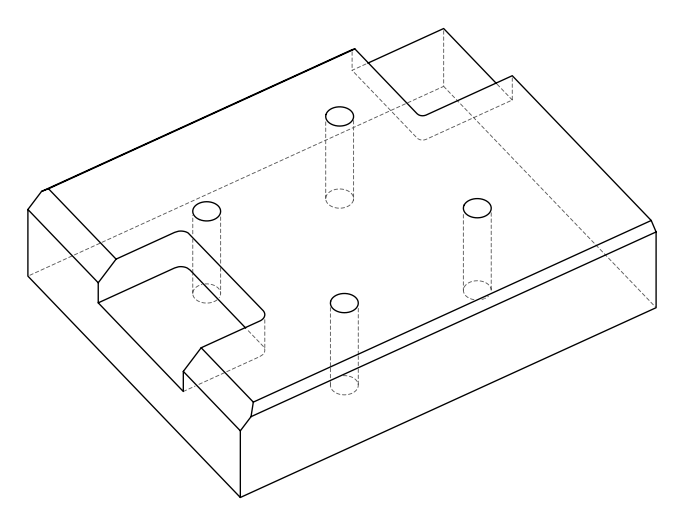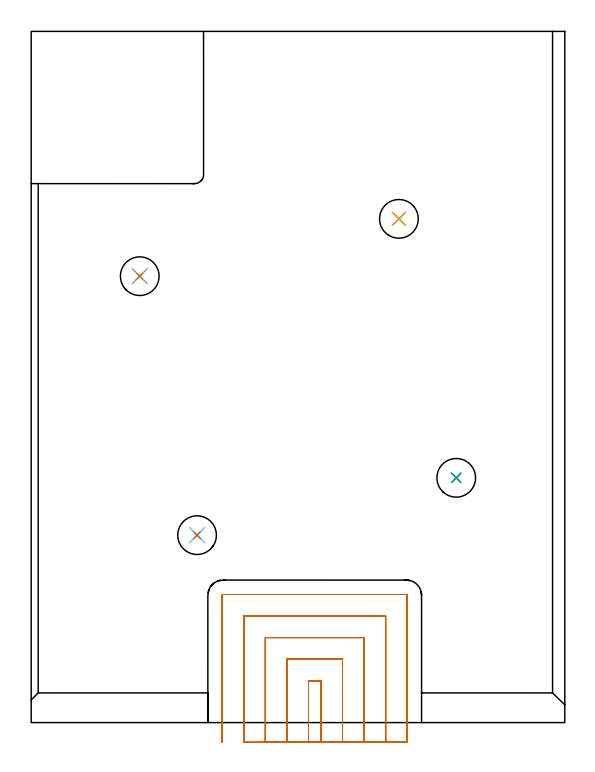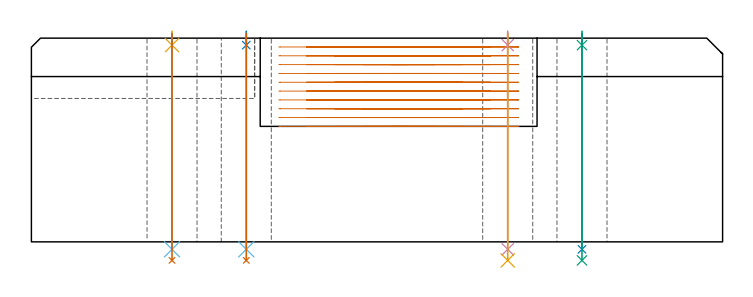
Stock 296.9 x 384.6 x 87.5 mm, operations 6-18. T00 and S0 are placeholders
(PLAN: 18 operations, 11 tool changes, 97.4 min)
(1 AREA_MILL | FG_CHAMFER_SURFACE | UGT0205_001 | 5.02 min | 14395 mm3)
(2 AREA_MILL_1 | FG_CHAMFER_SURFACE_1 | UGT0205_001 | 9.1 min | 8769 mm3)
(3 AREA_MILL_2 | FG_CHAMFER_SURFACE_2 | UGT0205_001 | 4.73 min | 2190 mm3)
(4 AREA_MILL_3 | FG_CHAMFER_SURFACE_3 | UGT0205_001 | 4.08 min | 11655 mm3)
(5 MILL_CORNER_NOTCH_RECTANGULAR | CORNER_NOTCH_RECTANGULAR | NXT0201_009 | Follow Part, ap 2, ae 75% | 44.61 min | 210245 mm3)
(6 MILL_SLOT | SLOT_PARTIAL_RECTANGULAR | NXT0201_012 | Follow Part, ap 4, ae 75% | 26.58 min | 354189 mm3)
(7 SPOT_DRILL | STEP1HOLE | NXT0321_9005460120000 | 0.05 min | 179 mm3)
(8 SPOT_DRILL_1 | STEP1HOLE_1 | NXT0321_9005460120000 | 0.05 min | 189 mm3)
(9 SPOT_DRILL_2 | STEP1HOLE_2 | NXT0321_9005460120000 | 0.05 min | 178 mm3)
(10 SPOT_DRILL_3 | STEP1HOLE_3 | NXT0321_9005460120000 | 0.05 min | 159 mm3)
(11 DRILL_THROUGH_HOLE_INTO_CENTER | STEP1HOLE | NXT0301_065 | 0.37 min | 5916 mm3)
(12 DRILL_TO_ENLARGE_THROUGH_HOLE | STEP1HOLE | UGT0301_052 | 0.39 min | 25629 mm3)
(13 DRILL_THROUGH_HOLE_INTO_CENTER_1 | STEP1HOLE_1 | NXT0301_065 | 0.37 min | 5927 mm3)
(14 DRILL_TO_ENLARGE_THROUGH_HOLE_1 | STEP1HOLE_1 | UGT0301_052 | 0.39 min | 25640 mm3)
(15 DRILL_THROUGH_HOLE_INTO_CENTER_2 | STEP1HOLE_2 | NXT0301_065 | 0.37 min | 5914 mm3)
(16 DRILL_TO_ENLARGE_THROUGH_HOLE_2 | STEP1HOLE_2 | UGT0301_052 | 0.39 min | 25642 mm3)
(17 DRILL_THROUGH_HOLE_INTO_CENTER_3 | STEP1HOLE_3 | NXT0301_065 | 0.37 min | 5866 mm3)
(18 DRILL_TO_ENLARGE_THROUGH_HOLE_3 | STEP1HOLE_3 | UGT0301_052 | 0.39 min | 25649 mm3)
(TOOL UGT0205_001 | Chamfer Mill 20 x 3 x 45 deg. | D20 FL50 Z2)
(TOOL NXT0201_009 | ENDMILL 8mm [2P460-0800-NA 1630] | D8 FL26 Z6)
(TOOL NXT0201_012 | ENDMILL 16mm [2P460-1600-NA 1630] | D16 FL38 Z6)
(TOOL NXT0321_9005460120000 | NC Spot Drill, 142deg, 12mm, Carbide, Uncoated | D12 PA142 FL30 Z2)
(TOOL NXT0301_065 | Carbide Drill 9.4mm [860.1-0940-075A1-MM 2214] | D9.4 PA140 FL98 Z2)
(TOOL UGT0301_052 | Twist Drill 21.5 mm | D21.5 PA118 FL150 Z2)
(OP 6 MILL_SLOT)
G17 G21 G94 G90
T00 M6
G54
G17 G0 G90 X161.217 Y-11. S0 M3
G43 Z97.5 H1
Z83.71
G94 G1 X161.201 Y-8. F250.
X161.2 Y-7.746 F500.
Y23.3
X154.3
Y-7.746
X154.299 Y-8.
X154.283 Y-11. F250.
X173.222
X173.201 Y-8.
X173.2 Y-7.746 F500.
Y35.3
X142.3
Y-7.746
G2 X142.299 Y-8. R36.
G1 X142.278 Y-11. F250.
X185.233
X185.201 Y-8.
G2 X185.2 Y-7.746 R24. F500.
G1 Y47.3
X130.3
Y-7.746
G2 X130.299 Y-8. R24.
G1 X130.267 Y-11. F250.
X197.266 Y-10.999
X197.203 Y-8.
G2 X197.2 Y-7.746 R12. F500.
G1 Y59.3
X118.3
Y-7.746
G2 X118.297 Y-8. R12.
G1 X118.234 Y-10.999 F250.
X209.2 Y-10.746
Y-7.746
Y70.8 F500.
G3 X208.7 Y71.3 R0.5
G1 X106.8
G3 X106.3 Y70.8 R0.5
G1 Y-7.746
Y-10.746 F250.
G0 X161.216 Y-11. Z79.92
G1 X161.201 Y-8.
X161.2 Y-7.755 F500.
Y23.3
X154.3
Y-7.755
X154.299 Y-8.
X154.284 Y-11. F250.
X173.221
X173.201 Y-8.
X173.2 Y-7.755 F500.
Y35.3
X142.3
Y-7.755
X142.299 Y-8.
X142.279 Y-11. F250.
X185.232
X185.201 Y-8.
G2 X185.2 Y-7.755 R24. F500.
G1 Y47.3
X130.3
Y-7.755
G2 X130.299 Y-8. R24.
G1 X130.268 Y-11. F250.
X197.264 Y-10.999
X197.203 Y-8.
G2 X197.2 Y-7.755 R12. F500.
G1 Y59.3
X118.3
Y-7.755
G2 X118.298 Y-8. R12.
G1 X118.236 Y-10.999 F250.
X209.2 Y-10.755
Y-7.755
Y70.8 F500.
G3 X208.7 Y71.3 R0.5
G1 X106.8
G3 X106.3 Y70.8 R0.5
G1 Y-7.755
Y-10.755 F250.
G0 X161.2 Y-11. Z76.13
G1 Y-8.
Y23.3 F500.
X154.3
Y-8.
Y-11. F250.
X173.2
Y-8.
Y35.3 F500.
X142.3
Y-8.
Y-11. F250.
X185.2
Y-8.
Y47.3 F500.
X130.3
Y-8.
Y-11. F250.
X197.2
Y-8.
Y59.3 F500.
X118.3
Y-8.
Y-11. F250.
X209.2
Y-8.
Y70.8 F500.
G3 X208.7 Y71.3 R0.5
G1 X106.8
G3 X106.3 Y70.8 R0.5
G1 Y-8.
Y-11. F250.
G0 X161.2 Z72.34
G1 Y-8.
Y23.3 F500.
X154.3
Y-8.
Y-11. F250.
X173.2
Y-8.
Y35.3 F500.
X142.3
Y-8.
Y-11. F250.
X185.2
Y-8.
Y47.3 F500.
X130.3
Y-8.
Y-11. F250.
X197.2
Y-8.
Y59.3 F500.
X118.3
Y-8.
Y-11. F250.
X209.2
Y-8.
Y70.8 F500.
G3 X208.7 Y71.3 R0.5
G1 X106.8
G3 X106.3 Y70.8 R0.5
G1 Y-8.
Y-11. F250.
G0 X161.2 Z68.55
G1 Y-8.
Y23.3 F500.
X154.3
Y-8.
Y-11. F250.
X173.2
Y-8.
Y35.3 F500.
X142.3
Y-8.
Y-11. F250.
X185.2
Y-8.
Y47.3 F500.
X130.3
Y-8.
Y-11. F250.
X197.2
Y-8.
Y59.3 F500.
X118.3
Y-8.
Y-11. F250.
X209.2
Y-8.
Y70.8 F500.
G3 X208.7 Y71.3 R0.5
G1 X106.8
G3 X106.3 Y70.8 R0.5
G1 Y-8.
Y-11. F250.
G0 X161.2 Z64.76
G1 Y-8.
Y23.3 F500.
X154.3
Y-8.
Y-11. F250.
X173.2
Y-8.
Y35.3 F500.
X142.3
Y-8.
Y-11. F250.
X185.2
Y-8.
Y47.3 F500.
X130.3
Y-8.
Y-11. F250.
X197.2
Y-8.
Y59.3 F500.
X118.3
Y-8.
Y-11. F250.
X209.2
Y-8.
Y70.8 F500.
G3 X208.7 Y71.3 R0.5
G1 X106.8
G3 X106.3 Y70.8 R0.5
G1 Y-8.
Y-11. F250.
G0 X161.2 Z60.97
G1 Y-8.
Y23.3 F500.
X154.3
Y-8.
Y-11. F250.
X173.2
Y-8.
Y35.3 F500.
X142.3
Y-8.
Y-11. F250.
X185.2
Y-8.
Y47.3 F500.
X130.3
Y-8.
Y-11. F250.
X197.2
Y-8.
Y59.3 F500.
X118.3
Y-8.
Y-11. F250.
X209.2
Y-8.
Y70.8 F500.
G3 X208.7 Y71.3 R0.5
G1 X106.8
G3 X106.3 Y70.8 R0.5
G1 Y-8.
Y-11. F250.
G0 X161.2 Z57.18
G1 Y-8.
Y23.3 F500.
X154.3
Y-8.
Y-11. F250.
X173.2
Y-8.
Y35.3 F500.
X142.3
Y-8.
Y-11. F250.
X185.2
Y-8.
Y47.3 F500.
X130.3
Y-8.
Y-11. F250.
X197.2
Y-8.
Y59.3 F500.
X118.3
Y-8.
Y-11. F250.
X209.2
Y-8.
Y70.8 F500.
G3 X208.7 Y71.3 R0.5
G1 X106.8
G3 X106.3 Y70.8 R0.5
G1 Y-8.
Y-11. F250.
G0 X161.2 Z53.39
G1 Y-8.
Y23.3 F500.
X154.3
Y-8.
Y-11. F250.
X173.2
Y-8.
Y35.3 F500.
X142.3
Y-8.
Y-11. F250.
X185.2
Y-8.
Y47.3 F500.
X130.3
Y-8.
Y-11. F250.
X197.2
Y-8.
Y59.3 F500.
X118.3
Y-8.
Y-11. F250.
X209.2
Y-8.
Y70.8 F500.
G3 X208.7 Y71.3 R0.5
G1 X106.8
G3 X106.3 Y70.8 R0.5
G1 Y-8.
Y-11. F250.
G0 X161.2 Z49.6
G1 Y-8.
Y23.3 F500.
X154.3
Y-8.
Y-11. F250.
X173.2
Y-8.
Y35.3 F500.
X142.3
Y-8.
Y-11. F250.
X185.2
Y-8.
Y47.3 F500.
X130.3
Y-8.
Y-11. F250.
X197.2
Y-8.
Y59.3 F500.
X118.3
Y-8.
Y-11. F250.
X209.2
Y-8.
Y70.8 F500.
G3 X208.7 Y71.3 R0.5
G1 X106.8
G3 X106.3 Y70.8 R0.5
G1 Y-8.
Y-11. F250.
G0 Z97.5
M5
M2
(OP 7 SPOT_DRILL)
G17 G21 G94 G90
T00 M6
G54
G17 G0 G90 X92.3 Y104.3 S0 M3
G43 Z97.5 H0
G94 G81 G98 Z84.5 F250. R90.5
G80
M5
M2
(OP 8 SPOT_DRILL_1)
G17 G21 G94 G90
T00 M6
G54
G17 G0 G90 X236.5 Y136.2 S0 M3
G43 Z97.5 H0
G94 G81 G98 Z84.5 F250. R90.5
G80
M5
M2
(OP 9 SPOT_DRILL_2)
G17 G21 G94 G90
T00 M6
G54
G17 G0 G90 X204.6 Y280.3 S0 M3
G43 Z97.5 H0
G94 G81 G98 Z84.5 F250. R90.5
G80
M5
M2
(OP 10 SPOT_DRILL_3)
G17 G21 G94 G90
T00 M6
G54
G17 G0 G90 X60.4 Y248.4 S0 M3
G43 Z97.5 H0
G94 G81 G98 Z84.5 F250. R90.5
G80
M5
M2
(OP 11 DRILL_THROUGH_HOLE_INTO_CENTER)
G17 G21 G94 G90
T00 M6
G54
G17 G0 G90 X92.3 Y104.3 S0 M3
G43 Z97.5 H1
G94 G73 G98 Z-3.211 F250. Q9.071 R89.5
G80
M5
M2
(OP 12 DRILL_TO_ENLARGE_THROUGH_HOLE)
G17 G21 G94 G90
T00 M6
G54
G17 G0 G90 X92.3 Y104.3 S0 M3
G43 Z97.5 H0
G94 G73 G98 Z-7.959 F250. Q19.092 R89.5
G80
M5
M2
(OP 13 DRILL_THROUGH_HOLE_INTO_CENTER_1)
G17 G21 G94 G90
T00 M6
G54
G17 G0 G90 X236.5 Y136.2 S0 M3
G43 Z97.5 H1
G94 G73 G98 Z-3.211 F250. Q9.071 R89.5
G80
M5
M2
(OP 14 DRILL_TO_ENLARGE_THROUGH_HOLE_1)
G17 G21 G94 G90
T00 M6
G54
G17 G0 G90 X236.5 Y136.2 S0 M3
G43 Z97.5 H0
G94 G73 G98 Z-7.959 F250. Q19.092 R89.5
G80
M5
M2
(OP 15 DRILL_THROUGH_HOLE_INTO_CENTER_2)
G17 G21 G94 G90
T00 M6
G54
G17 G0 G90 X204.6 Y280.3 S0 M3
G43 Z97.5 H1
G94 G73 G98 Z-3.211 F250. Q9.071 R89.5
G80
M5
M2
(OP 16 DRILL_TO_ENLARGE_THROUGH_HOLE_2)
G17 G21 G94 G90
T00 M6
G54
G17 G0 G90 X204.6 Y280.3 S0 M3
G43 Z97.5 H0
G94 G73 G98 Z-7.959 F250. Q19.092 R89.5
G80
M5
M2
(OP 17 DRILL_THROUGH_HOLE_INTO_CENTER_3)
G17 G21 G94 G90
T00 M6
G54
G17 G0 G90 X60.4 Y248.4 S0 M3
G43 Z97.5 H1
G94 G73 G98 Z-3.211 F250. Q9.071 R89.5
G80
M5
M2
(OP 18 DRILL_TO_ENLARGE_THROUGH_HOLE_3)
G17 G21 G94 G90
T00 M6
G54
G17 G0 G90 X60.4 Y248.4 S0 M3
G43 Z97.5 H0
G94 G73 G98 Z-7.959 F250. Q19.092 R89.5
G80
M5
M2
